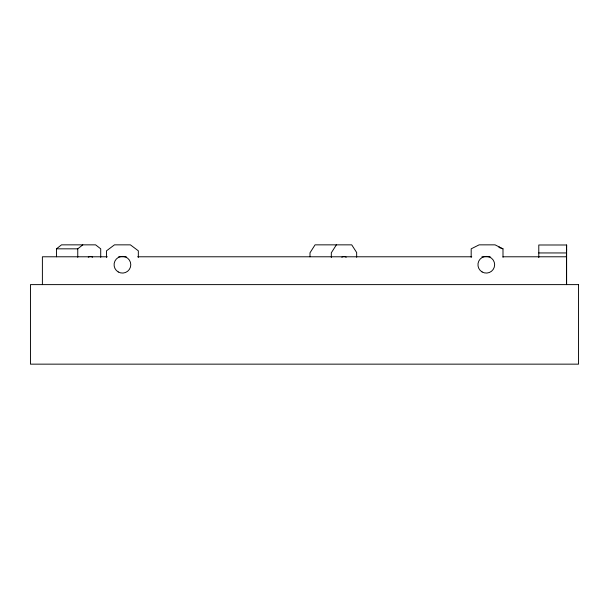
<?xml version="1.0" encoding="UTF-8"?>
<svg xmlns="http://www.w3.org/2000/svg" width="609" height="609" viewBox="0 0 609 609"><rect width="100%" height="100%" fill="white"/><g stroke="black" fill="none" stroke-linecap="round" stroke-linejoin="round"><path stroke-width="0.91" d="M538.782 257.622L538.782 244.993L566.621 244.993L566.499 252.948M566.621 249.233L566.378 256.785M499.205 246.934L499.022 247.505L502.996 248.83L502.996 257.333M336.389 244.848L331.319 252.804L331.319 257.5M56.477 256.785L56.477 248.83L61.494 244.848L95.598 244.848L100.713 248.83L100.713 257.333M56.477 248.83L77.754 248.83L82.816 244.848M538.782 252.948L566.621 252.948M107.306 256.785L42.394 256.785L42.394 284.616M118.694 256.785L126.291 256.785M137.68 256.785L471.731 256.785M481.909 256.785L490.207 256.785M502.973 256.785L566.499 256.785M502.996 248.83L495.041 244.848L479.138 244.848L471.183 248.83L471.183 257.333M566.621 244.993L566.621 284.616M566.53 252.507L566.53 284.616M356.653 257.249L356.653 252.514L351.728 244.848L315.066 244.848L309.996 252.804L309.996 256.785M138.334 257.409L138.334 250.817L130.387 244.848L114.477 244.848L106.522 250.817L106.522 257.409M77.754 248.83L77.754 257.333M88.244 257.211A8.351 5.367 -90 0 1 92.614 257.211M341.816 257.211A8.351 5.367 90 0 1 346.178 257.211M578.55 284.616L30.45 284.616L30.45 364.152L578.55 364.152L578.55 284.616M482.122 271.964A8.351 8.351 0 0 0 494.645 264.732A8.351 8.351 0 0 0 482.122 257.5A8.351 8.351 0 0 0 482.122 271.964M118.253 271.964A8.351 8.351 0 0 0 130.783 264.732A8.351 8.351 0 0 0 118.253 257.5A8.351 8.351 0 0 0 118.253 271.964"/></g></svg>
